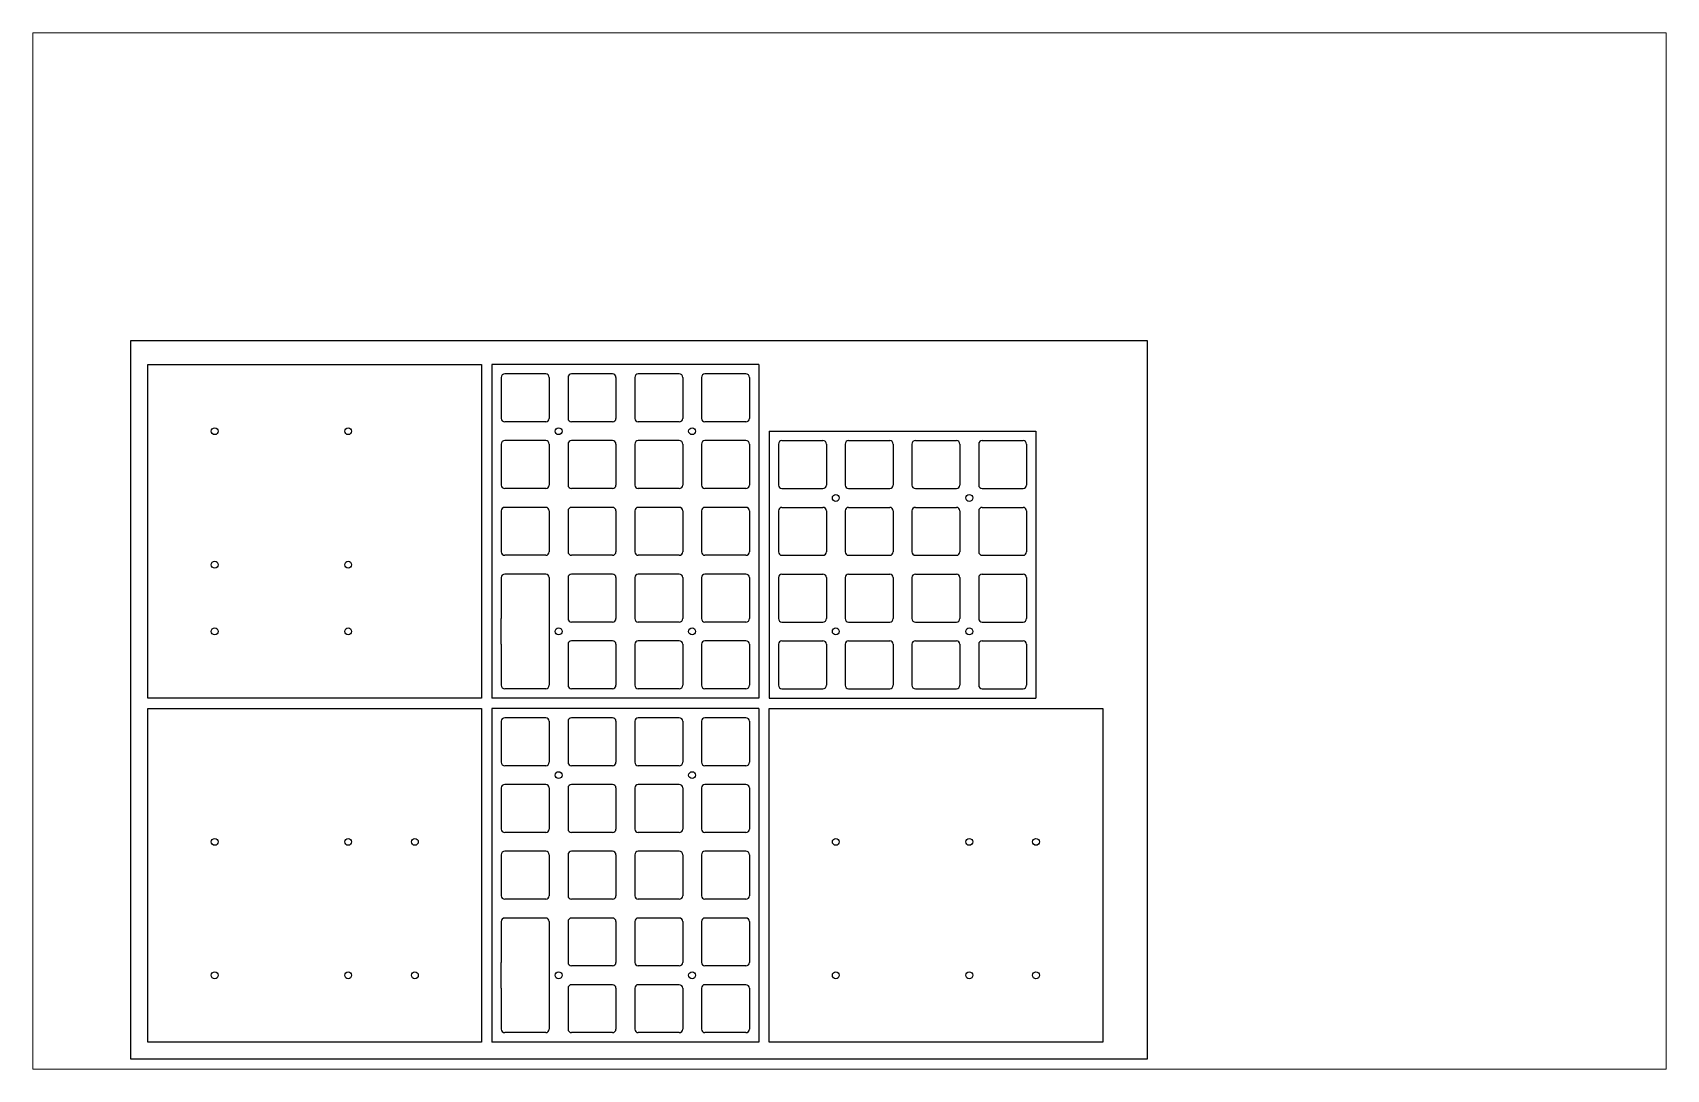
# Paper-space layout 'Layout1' of a CAD drawing. Extents: x 40 to 364, y 26 to 231.
# The model-space entities are those that its viewports show. They can reach past a viewport. Long polylines and large blocks are cut down to what shows.
import ezdxf

# ---------------------------------------------------------------- set-up
doc = ezdxf.new("R2010")
doc.units = 0
doc.layers.get('0').update_dxf_attribs({"linetype": 'CONTINUOUS'})

# ---------------------------------------------------------------- blocks, each defined once
blk = doc.blocks.new('A$C92313745')
at = {"color": 1}
blk.add_lwpolyline([(0, 0), (0, 97.5), (97.5, 97.5), (97.5, 0)], close=True, dxfattribs=at)
for centre in [(19.5, 58.5), (58.5, 58.5), (78, 58.5), (19.5, 19.5), (58.5, 19.5), (78, 19.5)]:
    blk.add_circle(centre, 1, dxfattribs=at)
blk = doc.blocks.new('A$C1344412529')
at = {"color": 1}
blk.add_lwpolyline([(0, 0), (0, 97.5), (97.5, 97.5), (97.5, 0)], close=True, dxfattribs=at)
for centre in [(19.5, 58.5), (58.5, 58.5), (78, 58.5), (19.5, 19.5), (58.5, 19.5), (78, 19.5)]:
    blk.add_circle(centre, 1, dxfattribs=at)
blk = doc.blocks.new('A$C1732914031')
at = {"color": 1}
for p, q in [((0, 78), (97.5, 78)), ((0, 78), (0, 0)), ((97.5, 78), (97.5, 0)), ((2.75, 74.25), (2.75, 62.25)), ((3.75, 75.25), (15.75, 75.25)), ((16.75, 74.25), (16.75, 62.25)), ((22.25, 74.25), (22.25, 62.25)), ((23.25, 75.25), (35.25, 75.25)), ((36.25, 74.25), (36.25, 62.25)), ((41.75, 74.25), (41.75, 62.25)), ((42.75, 75.25), (54.75, 75.25)), ((55.75, 74.25), (55.75, 62.25)), ((61.25, 74.25), (61.25, 62.25)), ((62.25, 75.25), (74.25, 75.25)), ((75.25, 74.25), (75.25, 62.25)), ((80.75, 74.25), (80.75, 62.25)), ((81.75, 75.25), (93.75, 75.25)), ((94.75, 74.25), (94.75, 62.25)), ((3.75, 61.25), (15.75, 61.25)), ((23.25, 61.25), (35.25, 61.25)), ((42.75, 61.25), (54.75, 61.25)), ((62.25, 61.25), (74.25, 61.25)), ((81.75, 61.25), (93.75, 61.25)), ((2.75, 54.75), (2.75, 42.75)), ((3.75, 55.75), (15.75, 55.75)), ((16.75, 54.75), (16.75, 42.75)), ((22.25, 54.75), (22.25, 42.75)), ((23.25, 55.75), (35.25, 55.75)), ((36.25, 54.75), (36.25, 42.75)), ((41.75, 54.75), (41.75, 42.75)), ((42.75, 55.75), (54.75, 55.75)), ((55.75, 54.75), (55.75, 42.75)), ((61.25, 54.75), (61.25, 42.75)), ((62.25, 55.75), (74.25, 55.75)), ((75.25, 54.75), (75.25, 42.75)), ((80.75, 54.75), (80.75, 42.75)), ((81.75, 55.75), (93.75, 55.75)), ((94.75, 54.75), (94.75, 42.75)), ((3.75, 41.75), (15.75, 41.75)), ((23.25, 41.75), (35.25, 41.75)), ((42.75, 41.75), (54.75, 41.75)), ((62.25, 41.75), (74.25, 41.75)), ((81.75, 41.75), (93.75, 41.75)), ((2.75, 35.25), (2.75, 23.25)), ((3.75, 36.25), (15.75, 36.25)), ((16.75, 35.25), (16.75, 23.25)), ((22.25, 35.25), (22.25, 23.25)), ((23.25, 36.25), (35.25, 36.25)), ((36.25, 35.25), (36.25, 23.25)), ((41.75, 35.25), (41.75, 23.25)), ((42.75, 36.25), (54.75, 36.25)), ((55.75, 35.25), (55.75, 23.25)), ((61.25, 35.25), (61.25, 23.25)), ((62.25, 36.25), (74.25, 36.25)), ((75.25, 35.25), (75.25, 23.25)), ((80.75, 35.25), (80.75, 23.25)), ((81.75, 36.25), (93.75, 36.25)), ((94.75, 35.25), (94.75, 23.25)), ((3.75, 22.25), (15.75, 22.25)), ((23.25, 22.25), (35.25, 22.25)), ((42.75, 22.25), (54.75, 22.25)), ((62.25, 22.25), (74.25, 22.25)), ((81.75, 22.25), (93.75, 22.25)), ((2.75, 15.75), (2.75, 3.75)), ((3.75, 16.75), (15.75, 16.75)), ((16.75, 15.75), (16.75, 3.75)), ((22.25, 15.75), (22.25, 3.75)), ((23.25, 16.75), (35.25, 16.75)), ((36.25, 15.75), (36.25, 3.75)), ((41.75, 15.75), (41.75, 3.75)), ((42.75, 16.75), (54.75, 16.75)), ((55.75, 15.75), (55.75, 3.75)), ((61.25, 15.75), (61.25, 3.75)), ((62.25, 16.75), (74.25, 16.75)), ((74.25, 16.75), (81.75, 16.75)), ((81.75, 16.75), (93.75, 16.75)), ((94.75, 15.75), (94.75, 3.75)), ((0, 0), (97.5, 0)), ((3.75, 2.75), (15.75, 2.75)), ((23.25, 2.75), (35.25, 2.75)), ((42.75, 2.75), (54.75, 2.75)), ((62.25, 2.75), (74.25, 2.75)), ((81.75, 2.75), (74.25, 2.75)), ((81.75, 2.75), (93.75, 2.75))]:
    blk.add_line(p, q, dxfattribs=at)
for centre in [(19.5, 58.5), (78, 58.5), (19.5, 19.5), (78, 19.5)]:
    blk.add_circle(centre, 1, dxfattribs=at)
for centre, start, end in [((3.75, 74.25), 90, 180), ((15.75, 74.25), 0, 90), ((23.25, 74.25), 90, 180), ((35.25, 74.25), 0, 90), ((42.75, 74.25), 90, 180), ((54.75, 74.25), 0, 90), ((62.25, 74.25), 90, 180), ((74.25, 74.25), 0, 90), ((81.75, 74.25), 90, 180), ((93.75, 74.25), 0, 90), ((3.75, 62.25), 180, 270), ((15.75, 62.25), 270, 0), ((23.25, 62.25), 180, 270), ((35.25, 62.25), 270, 0), ((42.75, 62.25), 180, 270), ((54.75, 62.25), 270, 0), ((62.25, 62.25), 180, 270), ((74.25, 62.25), 270, 0), ((81.75, 62.25), 180, 270), ((93.75, 62.25), 270, 0), ((3.75, 54.75), 90, 180), ((15.75, 54.75), 0, 90), ((23.25, 54.75), 90, 180), ((35.25, 54.75), 0, 90), ((42.75, 54.75), 90, 180), ((54.75, 54.75), 0, 90), ((62.25, 54.75), 90, 180), ((74.25, 54.75), 0, 90), ((81.75, 54.75), 90, 180), ((93.75, 54.75), 0, 90), ((3.75, 42.75), 180, 270), ((15.75, 42.75), 270, 0), ((23.25, 42.75), 180, 270), ((35.25, 42.75), 270, 0), ((42.75, 42.75), 180, 270), ((54.75, 42.75), 270, 0), ((62.25, 42.75), 180, 270), ((74.25, 42.75), 270, 0), ((81.75, 42.75), 180, 270), ((93.75, 42.75), 270, 0), ((3.75, 35.25), 90, 180), ((15.75, 35.25), 0, 90), ((23.25, 35.25), 90, 180), ((35.25, 35.25), 0, 90), ((42.75, 35.25), 90, 180), ((54.75, 35.25), 0, 90), ((62.25, 35.25), 90, 180), ((74.25, 35.25), 0, 90), ((81.75, 35.25), 90, 180), ((93.75, 35.25), 0, 90), ((3.75, 23.25), 180, 270), ((15.75, 23.25), 270, 0), ((23.25, 23.25), 180, 270), ((35.25, 23.25), 270, 0), ((42.75, 23.25), 180, 270), ((54.75, 23.25), 270, 0), ((62.25, 23.25), 180, 270), ((74.25, 23.25), 270, 0), ((81.75, 23.25), 180, 270), ((93.75, 23.25), 270, 0), ((3.75, 15.75), 90, 180), ((15.75, 15.75), 0, 90), ((23.25, 15.75), 90, 180), ((35.25, 15.75), 0, 90), ((42.75, 15.75), 90, 180), ((54.75, 15.75), 0, 90), ((62.25, 15.75), 90, 180), ((93.75, 15.75), 0, 90), ((3.75, 3.75), 180, 270), ((15.75, 3.75), 270, 0), ((23.25, 3.75), 180, 270), ((35.25, 3.75), 270, 0), ((42.75, 3.75), 180, 270), ((54.75, 3.75), 270, 0), ((62.25, 3.75), 180, 270), ((93.75, 3.75), 270, 0)]:
    blk.add_arc(centre, 1, start, end, dxfattribs=at)
blk = doc.blocks.new('A$C1950417340')
at = {"color": 1, "rotation": 270}
blk.add_blockref('A$C1732914031', (0, 97.5), dxfattribs=at)
blk = doc.blocks.new('A$C1172156358')
at = {"color": 1}
blk.add_blockref('A$C1344412529', (0, 0), dxfattribs=at)
blk = doc.blocks.new('A$C252866415')
at = {"color": 1}
for p, q in [((0, 78), (78, 78)), ((0, 78), (0, 0)), ((78, 78), (78, 0)), ((2.75, 74.25), (2.75, 62.25)), ((3.75, 75.25), (15.75, 75.25)), ((16.75, 74.25), (16.75, 62.25)), ((22.25, 74.25), (22.25, 62.25)), ((23.25, 75.25), (35.25, 75.25)), ((36.25, 74.25), (36.25, 62.25)), ((41.75, 74.25), (41.75, 62.25)), ((42.75, 75.25), (54.75, 75.25)), ((55.75, 74.25), (55.75, 62.25)), ((61.25, 74.25), (61.25, 62.25)), ((62.25, 75.25), (74.25, 75.25)), ((75.25, 74.25), (75.25, 62.25)), ((3.75, 61.25), (15.75, 61.25)), ((23.25, 61.25), (35.25, 61.25)), ((42.75, 61.25), (54.75, 61.25)), ((62.25, 61.25), (74.25, 61.25)), ((2.75, 54.75), (2.75, 42.75)), ((3.75, 55.75), (15.75, 55.75)), ((16.75, 54.75), (16.75, 42.75)), ((22.25, 54.75), (22.25, 42.75)), ((23.25, 55.75), (35.25, 55.75)), ((36.25, 54.75), (36.25, 42.75)), ((41.75, 54.75), (41.75, 42.75)), ((42.75, 55.75), (54.75, 55.75)), ((55.75, 54.75), (55.75, 42.75)), ((61.25, 54.75), (61.25, 42.75)), ((62.25, 55.75), (74.25, 55.75)), ((75.25, 54.75), (75.25, 42.75)), ((3.75, 41.75), (15.75, 41.75)), ((23.25, 41.75), (35.25, 41.75)), ((42.75, 41.75), (54.75, 41.75)), ((62.25, 41.75), (74.25, 41.75)), ((2.75, 35.25), (2.75, 23.25)), ((3.75, 36.25), (15.75, 36.25)), ((16.75, 35.25), (16.75, 23.25)), ((22.25, 35.25), (22.25, 23.25)), ((23.25, 36.25), (35.25, 36.25)), ((36.25, 35.25), (36.25, 23.25)), ((41.75, 35.25), (41.75, 23.25)), ((42.75, 36.25), (54.75, 36.25)), ((55.75, 35.25), (55.75, 23.25)), ((61.25, 35.25), (61.25, 23.25)), ((62.25, 36.25), (74.25, 36.25)), ((75.25, 35.25), (75.25, 23.25)), ((3.75, 22.25), (15.75, 22.25)), ((23.25, 22.25), (35.25, 22.25)), ((42.75, 22.25), (54.75, 22.25)), ((62.25, 22.25), (74.25, 22.25)), ((2.75, 15.75), (2.75, 3.75)), ((3.75, 16.75), (15.75, 16.75)), ((16.75, 15.75), (16.75, 3.75)), ((22.25, 15.75), (22.25, 3.75)), ((23.25, 16.75), (35.25, 16.75)), ((36.25, 15.75), (36.25, 3.75)), ((41.75, 15.75), (41.75, 3.75)), ((42.75, 16.75), (54.75, 16.75)), ((55.75, 15.75), (55.75, 3.75)), ((61.25, 15.75), (61.25, 3.75)), ((62.25, 16.75), (74.25, 16.75)), ((75.25, 15.75), (75.25, 3.75)), ((3.75, 2.75), (15.75, 2.75)), ((23.25, 2.75), (35.25, 2.75)), ((42.75, 2.75), (54.75, 2.75)), ((62.25, 2.75), (74.25, 2.75)), ((0, 0), (78, 0))]:
    blk.add_line(p, q, dxfattribs=at)
for centre in [(19.5, 58.5), (58.5, 58.5), (19.5, 19.5), (58.5, 19.5)]:
    blk.add_circle(centre, 1, dxfattribs=at)
for centre, start, end in [((3.75, 74.25), 90, 180), ((15.75, 74.25), 0, 90), ((23.25, 74.25), 90, 180), ((35.25, 74.25), 0, 90), ((42.75, 74.25), 90, 180), ((54.75, 74.25), 0, 90), ((62.25, 74.25), 90, 180), ((74.25, 74.25), 0, 90), ((3.75, 62.25), 180, 270), ((15.75, 62.25), 270, 0), ((23.25, 62.25), 180, 270), ((35.25, 62.25), 270, 0), ((42.75, 62.25), 180, 270), ((54.75, 62.25), 270, 0), ((62.25, 62.25), 180, 270), ((74.25, 62.25), 270, 0), ((3.75, 54.75), 90, 180), ((15.75, 54.75), 0, 90), ((23.25, 54.75), 90, 180), ((35.25, 54.75), 0, 90), ((42.75, 54.75), 90, 180), ((54.75, 54.75), 0, 90), ((62.25, 54.75), 90, 180), ((74.25, 54.75), 0, 90), ((3.75, 42.75), 180, 270), ((15.75, 42.75), 270, 0), ((23.25, 42.75), 180, 270), ((35.25, 42.75), 270, 0), ((42.75, 42.75), 180, 270), ((54.75, 42.75), 270, 0), ((62.25, 42.75), 180, 270), ((74.25, 42.75), 270, 0), ((3.75, 35.25), 90, 180), ((15.75, 35.25), 0, 90), ((23.25, 35.25), 90, 180), ((35.25, 35.25), 0, 90), ((42.75, 35.25), 90, 180), ((54.75, 35.25), 0, 90), ((62.25, 35.25), 90, 180), ((74.25, 35.25), 0, 90), ((3.75, 23.25), 180, 270), ((15.75, 23.25), 270, 0), ((23.25, 23.25), 180, 270), ((35.25, 23.25), 270, 0), ((42.75, 23.25), 180, 270), ((54.75, 23.25), 270, 0), ((62.25, 23.25), 180, 270), ((74.25, 23.25), 270, 0), ((3.75, 15.75), 90, 180), ((15.75, 15.75), 0, 90), ((23.25, 15.75), 90, 180), ((35.25, 15.75), 0, 90), ((42.75, 15.75), 90, 180), ((54.75, 15.75), 0, 90), ((62.25, 15.75), 90, 180), ((74.25, 15.75), 0, 90), ((3.75, 3.75), 180, 270), ((15.75, 3.75), 270, 0), ((23.25, 3.75), 180, 270), ((35.25, 3.75), 270, 0), ((42.75, 3.75), 180, 270), ((54.75, 3.75), 270, 0), ((62.25, 3.75), 180, 270), ((74.25, 3.75), 270, 0)]:
    blk.add_arc(centre, 1, start, end, dxfattribs=at)

msp = doc.modelspace()

# ---------------------------------------------------------------- linework, layer by layer
at = {"color": 1}
msp.add_lwpolyline([(0, 0), (0, 210), (297, 210), (297, 0)], close=True, dxfattribs=at)

# ---------------------------------------------------------------- block references
at = {"color": 1, "rotation": 270}
for name, p in [('A$C92313745', (5, 203)), ('A$C1732914031', (105.5, 203))]:
    msp.add_blockref(name, p, dxfattribs=at)
at = {"color": 1}
for name, p in [('A$C252866415', (186.5, 105.5)), ('A$C1344412529', (5, 5)), ('A$C1950417340', (105.5, 5)), ('A$C1172156358', (186.5, 5))]:
    msp.add_blockref(name, p, dxfattribs=at)

psp = doc.layouts.get("Layout1")

# ---------------------------------------------------------------- viewports
at = {"layer": '0'}
psp.add_viewport(center=(202.5, 128.5), size=(324, 205.6), view_center_point=(210, 148.5), view_height=302.94, dxfattribs=at)

doc.saveas('drawing.dxf')
